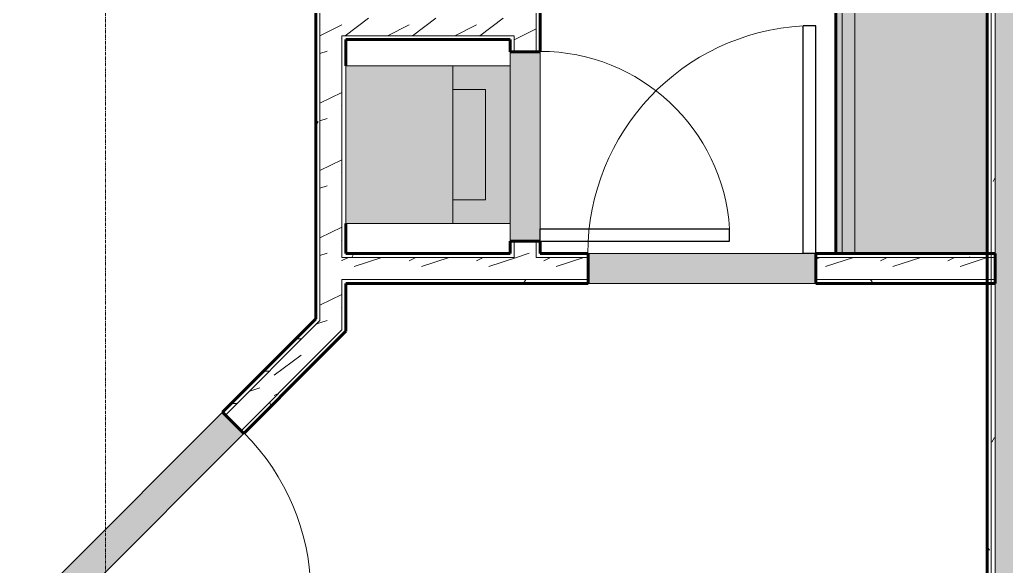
# Model space of a CAD drawing. Header units: inches. Extents: x -4061 to -1937, y 9836 to 11171.
# Drawn here: x -3494.9 to -3338.7, y 10198.9 to 10285.4 of the extents above; entities that cross this region are included whole.
import ezdxf

# ---------------------------------------------------------------- set-up
doc = ezdxf.new("R2010")
doc.units = ezdxf.units.IN
doc.header["$MEASUREMENT"] = 0
doc.linetypes.add('Grid Line 1_2_', pattern=[0.8749999999999999, 0.4999999999999999, -0.125, 0.125, -0.125])
for name, color, linetype, lineweight in [('0-1', 7, 'Continuous', 5), ('0-2', 7, 'Continuous', 9), ('A-DOOR-1', 7, 'Continuous', 9), ('A-DOOR-2', 50, 'Continuous', 30), ('A-WALL', 113, 'Continuous', 18), ('A-WALL-1', 8, 'Continuous', 5), ('A-WALL-2', 250, 'Continuous', 60), ('A-WALL-3', 10, 'Continuous', 18), ('A-WALL-PATT-1', 7, 'Continuous', 9), ('A-WALL-PATT-2', 55, 'Continuous', 9), ('A-WALL-PATT-6', 111, 'Continuous', 9), ('I-WALL-2', 2, 'Continuous', 60), ('P-SANR-FIXT-2', 7, 'Continuous', 9), ('P-SANR-FIXT-3', 55, 'Continuous', 9), ('Q-CASE-1', 53, 'Continuous', 9), ('Q-CASE-2', 250, 'Continuous', 60), ('Q-CASE-3', 7, 'Continuous', 9), ('S-GRID-1', 1, 'Grid Line 1_2_', 9)]:
    doc.layers.add(name, color=color, linetype=linetype, lineweight=lineweight)
pattern_1 = [(0, (0, -1152), (20.48, 5.12), [0.845, -14.515, 0.845, -14.515, -81.92]), (0, (0, -1152), (20.48, 5.12), [-30.72, 0.845, -29.875, 0.845, -14.515, -35.84]), (0, (0, -1152), (20.48, 5.12), [-76.8, 0.845, -9.395, 0.845, -24.755]), (120, (7.68, -1149.44), (-14.67405006737632, 15.1762002695053), [0.8449999999999999, -14.515, 0.8449999999999999, -14.515, -81.91999999999999]), (120, (7.68, -1149.44), (-14.67405006737632, 15.1762002695053), [-30.72, 0.8449999999999999, -29.875, 0.8449999999999999, -14.515, -35.84]), (120, (7.68, -1149.44), (-14.67405006737632, 15.1762002695053), [-76.79999999999998, 0.8449999999999999, -9.394999999999998, 0.8449999999999999, -24.755]), (240, (10.24, -1139.2), (-5.805949932623669, -20.2962002695053), [0.845, -14.515, 0.845, -14.515, -81.92]), (240, (10.24, -1139.2), (-5.805949932623669, -20.2962002695053), [-30.72, 0.845, -29.875, 0.845, -14.515, -35.84]), (240, (10.24, -1139.2), (-5.805949932623669, -20.2962002695053), [-76.8, 0.845, -9.395, 0.845, -24.755])]
pattern_2 = [(216.87, (4.265, -1141.338), (31.98716190389133, 21.32545714244463), [5.331, -47.981]), (206.565, (10.662, -1144.536), (-10.66247606731217, -10.66200980650436), [11.921, -11.921]), (198.435, (10.662, -1149.868), (-21.3244936496746, -10.66258686177925), [6.743999999999999, -26.974])]

# ---------------------------------------------------------------- blocks, each defined once
blk = doc.blocks.new('Single-Flush - 30_ x 84_-1372884-ENLARGED RCP - 1ST FLOOR PLAN - WEST')
at = {"layer": 'A-DOOR-1'}
blk.add_arc((15.00000000000094, 2.374999999999442), 30.06659275674492, 93.81407483429227, 179.9999999999998, dxfattribs=at)
at = {"layer": 'A-DOOR-2'}
for p, q in [((13, 2.374999999999781), (13, 32.37499999999849)), ((15.00000000000094, 32.37499999999849), (13, 32.37499999999849)), ((15.00000000000094, 2.374999999999781), (15.00000000000094, 32.37499999999849)), ((15.00000000000094, 2.374999999999781), (13, 2.374999999999781))]:
    blk.add_line(p, q, dxfattribs=at)
blk = doc.blocks.new('Stacked Washer and Dryer - 26_x25_ - Private-1372850-ENLARGED RCP - 1ST FLOOR PLAN - WEST')
at = {"layer": 'P-SANR-FIXT-3'}
blk.add_hatch(color=256, dxfattribs=at).paths.add_polyline_path([(-4.007461029686964e-12, -12.49999999998692), (25.99999999999758, -12.49999999998897), (25.99999999999954, 12.50000000001319), (-2.046363078989088e-12, 12.50000000001523)], flags=0)
at = {"layer": 'P-SANR-FIXT-2'}
for p, q in [((26.00000000000047, 12.50000000000033), (8.686384944667224e-13, 12.50000000000033)), ((8.701080220912921e-13, -12.49999999999967), (8.701080220912921e-13, 12.50000000000033)), ((16.90625000000028, -12.49999999999867), (16.90625000000028, 12.50000000000132)), ((26.00000000000047, 12.50000000000033), (26.00000000000047, -12.49999999999967)), ((22.09375000000043, 8.749999999999945), (16.90625000000028, 8.749999999999945)), ((22.09375000000043, -8.74999999999979), (22.09375000000043, 8.749999999999945)), ((16.90625000000028, -8.74999999999979), (22.09375000000043, -8.74999999999979)), ((8.701080220912921e-13, -12.49999999999967), (26.00000000000047, -12.49999999999967))]:
    blk.add_line(p, q, dxfattribs=at)
blk = doc.blocks.new('Single-Flush - 36_ x 84_-1372839-ENLARGED RCP - 1ST FLOOR PLAN - WEST')
at = {"layer": 'A-DOOR-1'}
blk.add_arc((18.00000000000094, 2.374999999999582), 36.06659275674493, 93.17885224191846, 179.9999999999998, dxfattribs=at)
at = {"layer": 'A-DOOR-2'}
for p, q in [((16, 2.374999999999781), (16, 38.38609708243906)), ((18.00000000000094, 38.38609708243906), (16, 38.38609708243906)), ((18.00000000000094, 2.374999999999781), (18.00000000000094, 38.38609708243906)), ((18.00000000000094, 2.374999999999781), (16, 2.374999999999781))]:
    blk.add_line(p, q, dxfattribs=at)
blk = doc.blocks.new('OD_CW_Base Cabinet - OD_CW_Base Cabinet-1913600-ENLARGED RCP - 1ST FLOOR PLAN - WEST')
at = {"layer": 'Q-CASE-1'}
for points in [[(56.47232815928742, 2.522426711948355e-11), (0.7377049180199718, -1.195132881548489e-11), (0.737704918020654, -1.000000000012065), (59.13770491871821, -0.9999999999731839), (59.13770491871752, 2.692956968530779e-11)], [(56.4723281592881, -0.9999999999748892), (0.737704918020654, -1.000000000012065), (0.7377049180220182, -3.000000000010586), (59.13770491871957, -2.999999999971706), (59.13770491871821, -0.9999999999731839)], [(0.7377049180220182, -3.000000000010913), (0.7377049180360017, -24.00000000005116), (59.13770491873355, -24.00000000001227), (59.13770491871957, -2.999999999972033), (56.47232815928947, -2.999999999973738)]]:
    blk.add_hatch(color=256, dxfattribs=at).paths.add_polyline_path(points, flags=0)
at = {"layer": 'Q-CASE-2'}
for p, q in [((0.7377049180327883, -24.00000000000016), (0.7377049180327883, -1.225686219186169e-13)), ((0.7377049180327883, -1.212363542890667e-13), (59.13770491871637, -1.212363542890667e-13)), ((59.13770491871637, -1.212363542890667e-13), (59.13770491871637, -24.00000000000016)), ((59.13770491871637, -24.00000000000016), (0.7377049180327829, -24.00000000000016))]:
    blk.add_line(p, q, dxfattribs=at)
at = {"layer": 'Q-CASE-3'}
for p, q in [((0.7377049180333145, -1.56172163733484e-13), (0.7377049180333131, -1.000000000000157)), ((59.13770491871635, -2.386573410681715e-13), (0.7377049180333158, -1.56172163733484e-13)), ((59.13770491871635, -1.000000000000239), (0.7377049180333158, -1.000000000000157)), ((0.7377049180327816, -1.000000000000157), (0.7377049180327788, -2.999999999998606)), ((59.13770491871635, -1.000000000000239), (0.7377049180327829, -1.000000000000157)), ((59.13770491871635, -1.000000000000239), (59.13770491871635, -2.386979502944166e-13)), ((59.13770491871635, -2.999999999998689), (59.13770491871635, -1.000000000000239)), ((0.7377049180327786, -2.999999999998592), (0.7377049180327488, -24.00000000000016)), ((59.13770491871635, -2.999999999998675), (0.7377049180327829, -2.999999999998592)), ((59.13770491871632, -24.00000000000024), (59.13770491871635, -2.999999999998675)), ((59.13770491871632, -24.00000000000024), (0.737704918032751, -24.00000000000016))]:
    blk.add_line(p, q, dxfattribs=at)
blk = doc.blocks.new('CTR - 1st Phase - Unit Layouts_rvt-1-ENLARGED RCP - 1ST FLOOR PLAN - WEST')
at = {"layer": 'A-WALL-1'}
for points in [[(-3413.14873667971, 10250.30684784869), (-3412.523736679709, 10250.30684784869), (-3412.523736679709, 10280.30684784869), (-3417.273736679707, 10280.30684784869), (-3417.273736679708, 10250.30684784869), (-3416.64873667971, 10250.30684784869)], [(-3403.425522393991, 10243.63939610895), (-3368.898736679709, 10243.63939610895), (-3368.898736679709, 10248.38939610895), (-3404.898736679709, 10248.38939610895), (-3404.898736679709, 10243.63939610895)], [(-3484.897304993168, 10194.43785338204), (-3459.44146087045, 10219.89369750476), (-3462.800218081089, 10223.25245471539), (-3488.256062203803, 10197.79661059268), (-3485.33924673141, 10194.87979512028)]]:
    blk.add_hatch(color=256, dxfattribs=at).paths.add_polyline_path(points, flags=0)
at = {"layer": 'A-WALL-PATT-1'}
h = blk.add_hatch(dxfattribs=at)
h.set_pattern_fill('FP_1', color=256, style=0, pattern_type=2)
h.set_pattern_definition(pattern_1)
h.paths.add_polyline_path([(-3417.273736679708, 10248.38939610895), (-3416.64873667971, 10248.38939610895), (-3416.64873667971, 10250.30684784869), (-3417.273736679708, 10250.30684784869), (-3417.273736679708, 10249.51439610895)], flags=0)
h.paths.add_polyline_path([(-3416.64873667971, 10280.30684784869), (-3416.64873667971, 10282.84929958844), (-3417.273736679707, 10282.84929958844), (-3417.273736679707, 10280.30684784869)], flags=0)
h.paths.add_polyline_path([(-3416.64873667971, 10286.34929958843), (-3416.64873667971, 10346.83939611051), (-3417.27373667971, 10346.83939611051), (-3417.27373667971, 10286.34929958843)], flags=0)
h = blk.add_hatch(dxfattribs=at)
h.set_pattern_fill('FP_1', color=256, style=0, pattern_type=2)
h.set_pattern_definition(pattern_1)
h.paths.add_polyline_path([(-3412.523736679709, 10248.38939610895), (-3412.523736679709, 10250.30684784869), (-3413.14873667971, 10250.30684784869), (-3413.148736679711, 10248.38939610895)], flags=0)
h.paths.add_polyline_path([(-3413.14873667971, 10280.30684784869), (-3412.523736679709, 10280.30684784869), (-3412.52373667971, 10341.41439610944), (-3413.14873667971, 10341.41439610944), (-3413.14873667971, 10284.59955227051)], flags=0)
h.paths.add_polyline_path([(-3412.52373667971, 10345.58939611051), (-3412.52373667971, 10346.21439611051), (-3413.14873667971, 10346.83939611051), (-3413.14873667971, 10346.21439611051), (-3412.570032976926, 10345.63569240773)], flags=0)
h.paths.add_polyline_path([(-3413.14873667971, 10344.91439610944), (-3412.52373667971, 10344.91439610944), (-3412.547775141744, 10345.58939611051), (-3413.14873667971, 10345.58939611051), (-3413.14873667971, 10345.53939610944)], flags=0)
h = blk.add_hatch(dxfattribs=at)
h.set_pattern_fill('FP_1', color=256, style=0, pattern_type=2)
h.set_pattern_definition(pattern_1)
h.paths.add_polyline_path([(-3448.02373667971, 10237.14505264029), (-3447.398736679711, 10237.77005264029), (-3447.398736679711, 10296.48034795792), (-3448.023736679712, 10296.48034795792), (-3448.02373667971, 10237.77005264029)], flags=0)
h.paths.add_polyline_path([(-3448.023736679711, 10340.48034795792), (-3447.398736679711, 10340.48034795792), (-3447.398736679711, 10345.58939611051), (-3448.023736679711, 10345.58939611051), (-3448.023736679711, 10342.23034795792)], flags=0)
h = blk.add_hatch(dxfattribs=at)
h.set_pattern_fill('FP_1', color=256, style=0, pattern_type=2)
h.set_pattern_definition(pattern_1)
h.paths.add_polyline_path([(-3443.89873667971, 10235.4364216955), (-3443.27373667971, 10236.0614216955), (-3443.27373667971, 10244.26439610895), (-3443.898736679711, 10244.26439610895), (-3443.89873667971, 10236.0614216955)], flags=0)
h.paths.add_polyline_path([(-3443.898736679711, 10247.76439610895), (-3443.273736679709, 10247.76439610895), (-3443.273736679709, 10282.84929958844), (-3443.898736679711, 10282.84929958844)], flags=0)
h.paths.add_polyline_path([(-3443.898736679711, 10286.34929958843), (-3443.273736679711, 10286.34929958843), (-3443.273736679711, 10296.48034795792), (-3443.898736679711, 10296.48034795792), (-3443.898736679711, 10286.43343420382)], flags=0)
h.paths.add_polyline_path([(-3443.273736679711, 10340.48034795792), (-3443.27373667971, 10345.58939611051), (-3443.898736679711, 10345.58939611051), (-3443.898736679711, 10340.48034795792)], flags=0)
h = blk.add_hatch(dxfattribs=at)
h.set_pattern_fill('FP_1', color=256, style=0, pattern_type=2)
h.set_pattern_definition(pattern_1)
h.paths.add_polyline_path([(-3436.77373667971, 10247.76439610895), (-3416.64873667971, 10247.76439610895), (-3416.64873667971, 10248.38939610895), (-3443.273736679709, 10248.38939610895), (-3443.273736679709, 10247.76439610895), (-3442.231504676205, 10247.76439610895)], flags=0)
h.paths.add_polyline_path([(-3404.898736679709, 10247.76439610895), (-3404.898736679709, 10248.38939610895), (-3413.148736679711, 10248.38939610895), (-3413.148736679711, 10247.76439610895), (-3411.573633746174, 10247.76439610895)], flags=0)
h.paths.add_polyline_path([(-3365.723736678607, 10247.76439610895), (-3341.723736679717, 10247.79188071757), (-3341.723736679717, 10248.38939610896), (-3368.898736679709, 10248.38939610896), (-3368.898736679709, 10247.76439610895)], flags=0)
h = blk.add_hatch(dxfattribs=at)
h.set_pattern_fill('FP_1', color=256, style=0, pattern_type=2)
h.set_pattern_definition(pattern_1)
h.paths.add_polyline_path([(-3443.27373667971, 10243.63939610895), (-3404.898736679709, 10243.63939610895), (-3404.898736679709, 10244.26439610895), (-3443.27373667971, 10244.26439610895)], flags=0)
h.paths.add_polyline_path([(-3368.898736679709, 10243.63939610895), (-3341.723736679717, 10243.66688071758), (-3341.723736679717, 10244.26439610896), (-3368.898736679709, 10244.26439610896)], flags=0)
h = blk.add_hatch(dxfattribs=at)
h.set_pattern_fill('FP_1', color=256, style=0, pattern_type=2)
h.set_pattern_definition(pattern_1)
h.paths.add_polyline_path([(-3515.623736679152, 10169.54505264084), (-3487.814120465562, 10197.35466885444), (-3488.256062203803, 10197.79661059268), (-3515.623736679152, 10170.42893611732)], flags=0)
h.paths.add_polyline_path([(-3462.358276342848, 10222.81051297715), (-3448.02373667971, 10237.14505264029), (-3448.02373667971, 10238.02893611677), (-3462.800218081089, 10223.25245471539)], flags=0)
h = blk.add_hatch(dxfattribs=at)
h.set_pattern_fill('FP_1', color=256, style=0, pattern_type=2)
h.set_pattern_definition(pattern_1)
h.paths.add_polyline_path([(-3511.498736679151, 10167.83642169605), (-3490.377382547363, 10188.95777582784), (-3490.819324285604, 10189.39971756608), (-3511.498736679151, 10168.72030517254)], flags=0)
h.paths.add_polyline_path([(-3487.902508813208, 10191.432649562), (-3484.897304993168, 10194.43785338204), (-3485.33924673141, 10194.87979512028), (-3488.344450551451, 10191.87459130024), (-3488.007995993904, 10191.53813674269)], flags=0)
h.paths.add_polyline_path([(-3459.44146087045, 10219.89369750476), (-3443.89873667971, 10235.4364216955), (-3443.89873667971, 10236.32030517198), (-3459.883402608688, 10220.33563924299)], flags=0)
at = {"layer": 'A-WALL-PATT-2'}
h = blk.add_hatch(dxfattribs=at)
h.set_pattern_fill('FP_2', color=256, style=0, pattern_type=2)
h.set_pattern_definition(pattern_2)
h.paths.add_polyline_path([(-3413.148736679711, 10247.76439610895), (-3413.14873667971, 10250.30684784869), (-3416.64873667971, 10250.30684784869), (-3416.64873667971, 10247.76439610895)], flags=0)
h.paths.add_polyline_path([(-3413.14873667971, 10280.30684784869), (-3413.14873667971, 10345.58939611051), (-3415.842285066966, 10345.58939611051), (-3416.64873667971, 10346.83939611051), (-3416.64873667971, 10280.30684784869)], flags=0)
h.paths.add_polyline_path([(-3413.148736679711, 10346.21439611051), (-3413.14873667971, 10346.83939611051), (-3413.77373667971, 10346.83939611051)], flags=0)
h = blk.add_hatch(dxfattribs=at)
h.set_pattern_fill('FP_2', color=256, style=0, pattern_type=2)
h.set_pattern_definition(pattern_2)
h.paths.add_polyline_path([(-3447.39873667971, 10232.82030517198), (-3443.89873667971, 10236.32030517198), (-3443.898736679711, 10296.48034795792), (-3447.398736679711, 10296.48034795792), (-3447.39873667971, 10236.32030517198)], flags=0)
h.paths.add_polyline_path([(-3447.398736679711, 10340.48034795792), (-3443.898736679711, 10340.48034795792), (-3443.898736679711, 10345.58939611051), (-3447.398736679711, 10345.58939611051)], flags=0)
h = blk.add_hatch(dxfattribs=at)
h.set_pattern_fill('FP_2', color=256, style=0, pattern_type=2)
h.set_pattern_definition(pattern_2)
h.paths.add_polyline_path([(-3443.273736679709, 10282.84929958844), (-3416.64873667971, 10282.84929958844), (-3416.64873667971, 10286.34929958843), (-3443.898736679711, 10286.34929958843), (-3443.898736679711, 10282.84929958844)], flags=0)
h = blk.add_hatch(dxfattribs=at)
h.set_pattern_fill('FP_2', color=256, style=0, pattern_type=2)
h.set_pattern_definition(pattern_2)
h.paths.add_polyline_path([(-3443.898736679711, 10244.26439610895), (-3404.898736679709, 10244.26439610895), (-3404.898736679709, 10247.76439610895), (-3443.89873667971, 10247.76439610895), (-3443.898736679711, 10244.27457526205)], flags=0)
h.paths.add_polyline_path([(-3368.898736679709, 10244.26439610896), (-3341.723736679717, 10244.26439610896), (-3341.723736679717, 10247.76439610895), (-3368.898736679706, 10247.76439610895), (-3368.898736679709, 10247.01473699662)], flags=0)
h = blk.add_hatch(dxfattribs=at)
h.set_pattern_fill('FP_2', color=256, style=0, pattern_type=2)
h.set_pattern_definition(pattern_2)
h.paths.add_polyline_path([(-3512.123736679152, 10168.09530517254), (-3485.33924673141, 10194.87979512028), (-3487.814120465562, 10197.35466885444), (-3512.123736679151, 10173.04505264084), (-3512.123736679152, 10168.12201904439)], flags=0)
h.paths.add_polyline_path([(-3459.883402608688, 10220.33563924299), (-3447.39873667971, 10232.82030517198), (-3447.398736679711, 10237.77005264029), (-3462.358276342848, 10222.81051297715)], flags=0)
at = {"layer": 'A-WALL-2'}
for p, q in [((-3412.523736679706, 10340.78939610943), (-3412.523736679706, 10280.30684784868)), ((-3448.023736679706, 10238.02893611676), (-3448.023736679706, 10294.73034795791)), ((-3417.273736679706, 10282.22429958842), (-3443.273736679706, 10282.22429958842)), ((-3443.273736679706, 10282.22429958842), (-3443.273736679706, 10278.09929958842)), ((-3417.273736679706, 10280.30684784868), (-3417.273736679706, 10282.22429958842)), ((-3412.523736679706, 10280.30684784868), (-3417.273736679706, 10280.30684784868)), ((-3443.273736679706, 10253.09929958842), (-3443.273736679706, 10248.38939610894)), ((-3417.273736679706, 10248.38939610894), (-3417.273736679706, 10250.30684784868)), ((-3417.273736679706, 10250.30684784868), (-3412.523736679706, 10250.30684784868)), ((-3412.523736679706, 10250.30684784868), (-3412.523736679706, 10248.38939610894)), ((-3443.273736679706, 10248.38939610894), (-3417.273736679706, 10248.38939610894)), ((-3412.523736679706, 10248.38939610894), (-3404.898736679705, 10248.38939610894)), ((-3404.898736679705, 10248.38939610894), (-3404.898736679705, 10243.63939610894)), ((-3368.898736679705, 10248.38939610895), (-3365.723736678572, 10248.38939610895)), ((-3368.898736679705, 10243.63939610894), (-3368.898736679705, 10248.38939610895)), ((-3341.723736678572, 10248.38939610895), (-3340.473736679708, 10248.38939610895)), ((-3340.473736679708, 10248.38939610895), (-3340.473736679708, 10243.63939610895)), ((-3404.898736679705, 10243.63939610894), (-3443.273736679706, 10243.63939610894)), ((-3443.273736679706, 10243.63939610894), (-3443.273736679706, 10236.06142169549)), ((-3340.473736679708, 10243.63939610895), (-3368.898736679705, 10243.63939610894)), ((-3462.800218081085, 10223.25245471538), (-3448.023736679706, 10238.02893611676)), ((-3443.273736679706, 10236.06142169549), (-3443.898736679706, 10235.43642169549)), ((-3443.898736679706, 10235.43642169549), (-3448.023736679706, 10231.31142169549)), ((-3448.023736679706, 10231.31142169549), (-3459.441460870449, 10219.89369750474)), ((-3459.441460870449, 10219.89369750474), (-3462.800218081085, 10223.25245471538))]:
    blk.add_line(p, q, dxfattribs=at)
at = {"layer": 'A-WALL-3'}
for p, q in [((-3413.148736679706, 10280.30684784868), (-3413.148736679706, 10341.41439610943)), ((-3447.398736679706, 10296.48034795791), (-3447.398736679706, 10237.77005264028)), ((-3443.898736679706, 10282.84929958842), (-3443.273736679706, 10282.84929958842)), ((-3443.898736679706, 10282.84929958843), (-3443.898736679706, 10247.76439610894)), ((-3417.273736679706, 10282.84929958842), (-3443.273736679706, 10282.84929958842)), ((-3416.648736679706, 10282.84929958842), (-3417.273736679706, 10282.84929958842)), ((-3416.648736679706, 10280.30684784868), (-3416.648736679706, 10282.84929958842)), ((-3417.273736679706, 10280.30684784868), (-3417.273736679706, 10278.09929958843)), ((-3412.523736679706, 10250.30684784868), (-3412.523736679706, 10280.30684784868)), ((-3417.273736679706, 10253.09929958843), (-3417.273736679706, 10250.30684784868)), ((-3416.648736679706, 10248.38939610895), (-3416.648736679706, 10250.30684784868)), ((-3413.148736679706, 10248.38939610894), (-3413.148736679706, 10250.30684784868)), ((-3416.648736679706, 10248.38939610894), (-3416.648736679706, 10247.76439610894)), ((-3413.148736679706, 10248.38939610894), (-3413.148736679706, 10247.76439610894)), ((-3368.898736679705, 10248.38939610895), (-3404.898736679705, 10248.38939610894)), ((-3443.898736679706, 10247.76439610894), (-3443.273736679706, 10247.76439610894)), ((-3416.648736679706, 10247.76439610894), (-3443.273736679706, 10247.76439610894)), ((-3404.898736679705, 10247.76439610894), (-3413.148736679706, 10247.76439610894)), ((-3340.473736679708, 10247.76439610895), (-3368.898736679705, 10247.76439610894)), ((-3443.898736679706, 10244.26439610894), (-3443.273736679706, 10244.26439610894)), ((-3443.898736679706, 10244.26439610894), (-3443.898736679706, 10236.32030517197)), ((-3404.898736679705, 10244.26439610894), (-3443.273736679706, 10244.26439610894)), ((-3404.898736679705, 10243.63939610894), (-3368.898736679705, 10243.63939610894)), ((-3340.473736679708, 10244.26439610895), (-3368.898736679705, 10244.26439610895)), ((-3448.023736679706, 10237.14505264028), (-3447.398736679706, 10237.77005264028)), ((-3448.023736679706, 10237.14505264028), (-3462.358276342844, 10222.81051297714)), ((-3447.398736679706, 10232.82030517197), (-3443.898736679706, 10236.32030517197)), ((-3448.023736679706, 10232.19530517197), (-3447.398736679706, 10232.82030517197)), ((-3448.023736679706, 10232.19530517197), (-3459.88340260869, 10220.33563924299)), ((-3462.800218081082, 10223.25245471538), (-3488.256062203799, 10197.79661059266)), ((-3484.897304993163, 10194.43785338203), (-3459.441460870446, 10219.89369750475))]:
    blk.add_line(p, q, dxfattribs=at)
at = {"layer": '0-2'}
for name, p, rotation in [('OD_CW_Base Cabinet - OD_CW_Base Cabinet-1913600-ENLARGED RCP - 1ST FLOOR PLAN - WEST', (-3365.723736678572, 10247.65169119124), 90.00000000002991), ('Single-Flush - 30_ x 84_-1372884-ENLARGED RCP - 1ST FLOOR PLAN - WEST', (-3414.898736679706, 10265.30684784868), 270), ('Single-Flush - 36_ x 84_-1372839-ENLARGED RCP - 1ST FLOOR PLAN - WEST', (-3473.848761537135, 10208.84515404871), 225.0000000000032)]:
    blk.add_blockref(name, p, dxfattribs=dict(at, rotation=rotation))
for name, p in [('Single-Flush - 36_ x 84_-1372839-ENLARGED RCP - 1ST FLOOR PLAN - WEST', (-3386.898736679705, 10246.01439610894)), ('Stacked Washer and Dryer - 26_x25_ - Private-1372850-ENLARGED RCP - 1ST FLOOR PLAN - WEST', (-3443.273736679705, 10265.59929958842))]:
    blk.add_blockref(name, p, dxfattribs=at)
blk = doc.blocks.new('CTR - 1st Phase - Shell_rvt-1-ENLARGED RCP - 1ST FLOOR PLAN - WEST')
at = {"layer": 'S-GRID-1'}
blk.add_line((-3481.323736679715, 9836.179692344092), (-3481.323736679704, 11138.35119310538), dxfattribs=at)

msp = doc.modelspace()

# ---------------------------------------------------------------- hatches: boundary and pattern name
at = {"layer": 'A-WALL-PATT-6'}
h = msp.add_hatch(dxfattribs=at)
h.set_pattern_fill('FP_10', color=256, style=0, pattern_type=2)
h.set_pattern_definition([(161.57, (0.32, -1151.68), (-2.560496184573631, -0.0005373861552858683), [0, -18.214, 2.022, 0]), (18.43, (-0.32, -1151.68), (-2.560496184573631, 0.0005373861552860904), [0, -18.214, 2.022, 0]), (108.43, (0.32, -1151.68), (1.279220909290681, -6.400876726295667), [6.069999999999999, -14.166]), (71.57, (-0.32, -1151.68), (1.279220909290681, 6.400876726295667), [6.07, -14.166])])
h.paths.add_polyline_path([(-3340.473736679718, 10018.08939611052), (-3336.97373667971, 10018.08939611052), (-3336.973736679708, 10378.0393961105), (-3340.473736679716, 10378.0393961105), (-3340.473736679718, 10021.50584535328)], flags=0)
h = msp.add_hatch(dxfattribs=at)
h.set_pattern_fill('FP_1', color=256, style=0, pattern_type=2)
h.set_pattern_definition(pattern_1)
h.paths.add_polyline_path([(-3341.09873667971, 10018.08939611052), (-3341.098736679709, 10376.7893961105), (-3341.723736679716, 10376.7893961105), (-3341.723736679719, 10018.08939611052)], flags=0)
h = msp.add_hatch(dxfattribs=at)
h.set_pattern_fill('FP_1', color=256, style=0, pattern_type=2)
h.set_pattern_definition(pattern_1)
h.paths.add_polyline_path([(-3340.473736679718, 10018.08939611052), (-3340.473736679716, 10377.4143961105), (-3341.098736679709, 10377.4143961105), (-3341.09873667971, 10018.08939611052)], flags=0)

# ---------------------------------------------------------------- linework, layer by layer
at = {"layer": 'A-WALL'}
for p, q in [((-3340.473736679704, 10378.03939611049), (-3340.473736679714, 10018.08939611051)), ((-3341.098736679704, 10377.41439611049), (-3341.098736679714, 10018.08939611051))]:
    msp.add_line(p, q, dxfattribs=at)
at = {"layer": 'I-WALL-2'}
msp.add_line((-3341.723736679714, 10018.08939611051), (-3341.723736679708, 10248.38939610928), dxfattribs=at)

# ---------------------------------------------------------------- block references
at = {"layer": '0-1'}
for name in ['CTR - 1st Phase - Shell_rvt-1-ENLARGED RCP - 1ST FLOOR PLAN - WEST', 'CTR - 1st Phase - Unit Layouts_rvt-1-ENLARGED RCP - 1ST FLOOR PLAN - WEST']:
    msp.add_blockref(name, (0, 0), dxfattribs=at)

doc.saveas('drawing.dxf')
